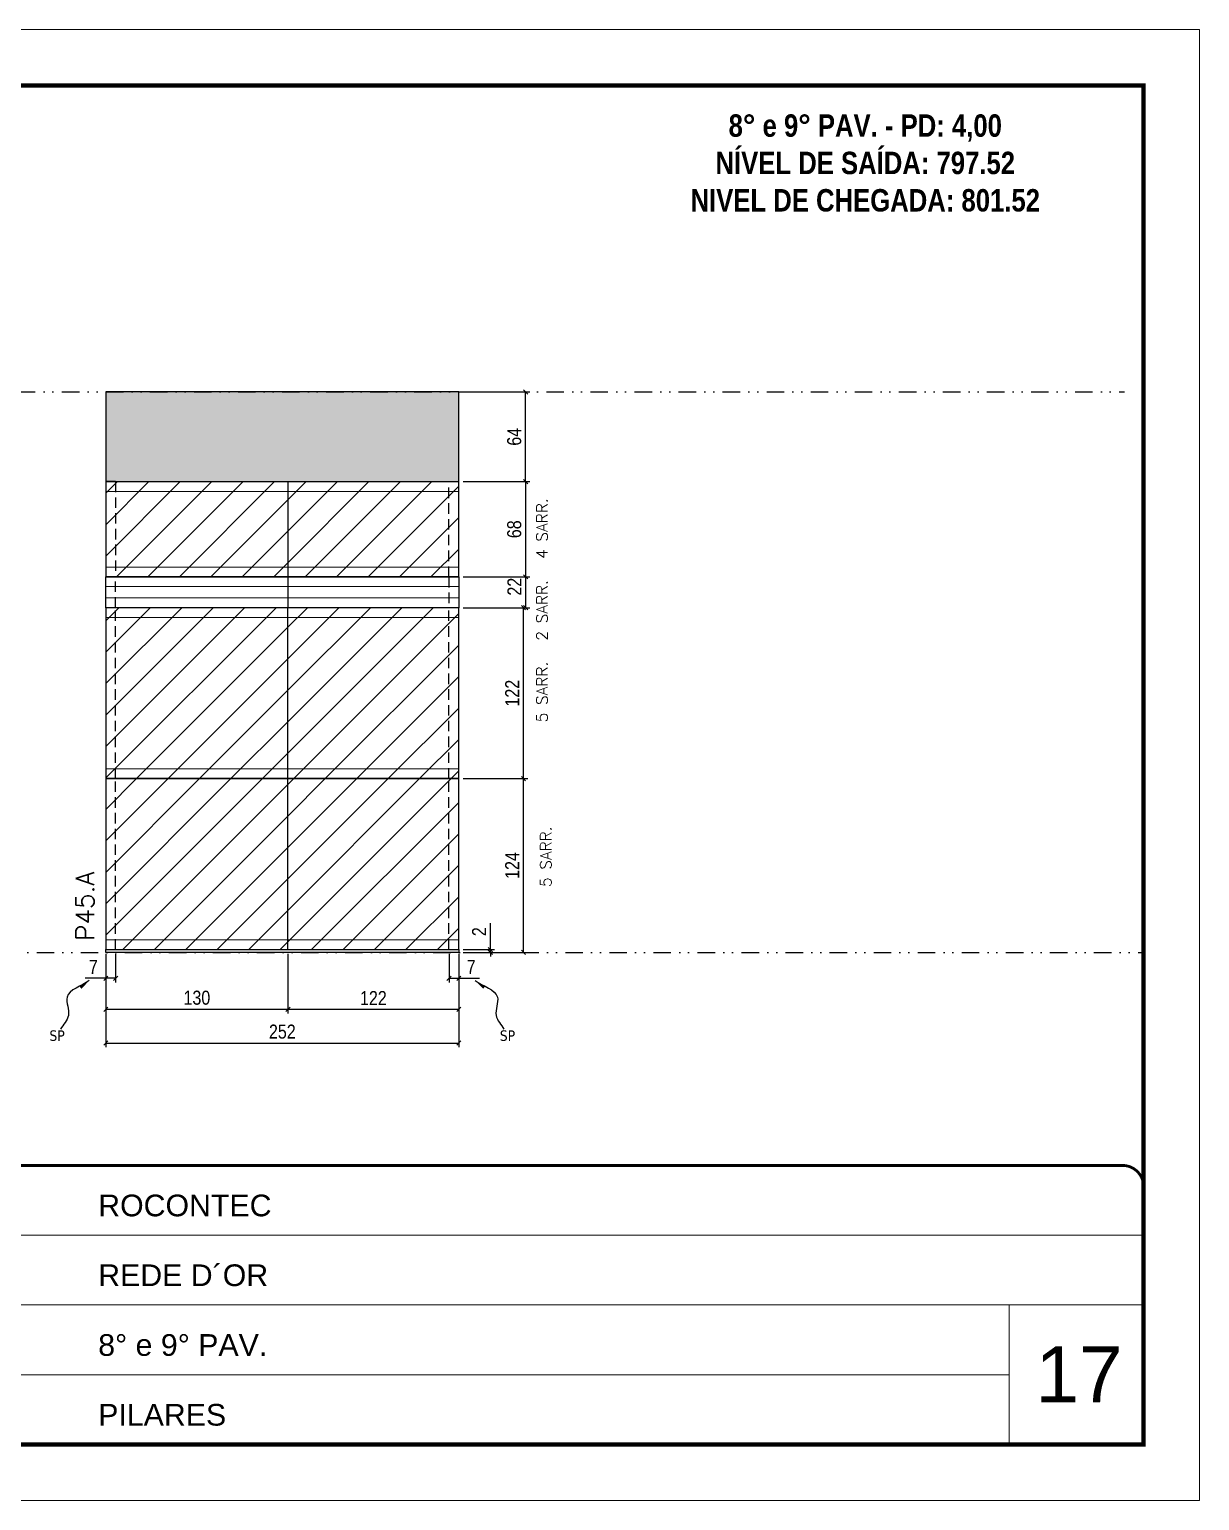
# Model space of a CAD drawing. Extents: x 28748 to 35002, y 14885 to 43501.
# Drawn here: x 29398 to 30233, y 37856 to 38906 of the extents above; entities that cross this region are included whole.
import ezdxf

# ---------------------------------------------------------------- set-up
doc = ezdxf.new("R2010")
doc.units = 0
for name, pattern in [('CONTINUO', [0]), ('DASHED', [0.75, 0.5, -0.25]), ('DIVIDE2', [0.625, 0.25, -0.125, 0, -0.125, 0, -0.125]), ('HIDDEN', [0.375, 0.25, -0.125])]:
    doc.linetypes.add(name, pattern=pattern)
for name, color, linetype, lineweight in [('CARIMBO', 255, 'Continuous', 9), ('Folhas', 255, 'Continuous', 9), ('Hachura', 251, 'Continuous', 9), ('Sarr 2.2x7', 40, 'Continuous', 9), ('SARRAFO DE PRESSAO', 251, 'DASHED', 9), ('Texto Seção', 7, 'Continuous', 15)]:
    doc.layers.add(name, color=color, linetype=linetype, lineweight=lineweight)
for name, color, linetype in [('COTA', 241, 'Continuous'), ('NOMENCLATURA', 7, 'Continuous'), ('Nível', 160, 'Continuous'), ('Painéis', 200, 'Continuous'), ('Sarrafo de Pressão', 42, 'HIDDEN'), ('texto', 7, 'Continuous')]:
    doc.layers.add(name, color=color, linetype=linetype)
doc.styles.add('ARIAL', font='arial.ttf')
doc.styles.add('COTA TECNICA', font='techl___.ttf', dxfattribs={"height": 10})
doc.styles.add('COTA TECNICA-50', font='techl___.ttf', dxfattribs={"height": 10})
doc.styles.add('REGUA-120', font='ROMANS.shx', dxfattribs={"height": 15})
doc.styles.add('ROMANC', font='techb___.ttf', dxfattribs={"height": 2.5})
doc.styles.add('ROMANS', font='romans.shx')
doc.styles.get("Standard").update_dxf_attribs({"font": 'arial.ttf'})
doc.dimstyles.new('COTA PAINEL-50', dxfattribs={"dimtxt": 10, "dimasz": 3, "dimexe": 3, "dimexo": 3, "dimgap": 3, "dimtad": 1, "dimdec": 1, "dimzin": 12, "dimdsep": 46, "dimtxsty": 'COTA TECNICA-50', "dimblk1": 'OBLIQUE', "dimblk2": 'OBLIQUE', "dimsah": 1, "dimcen": 0.9, "dimclrd": 4, "dimclre": 4, "dimclrt": 240, "dimadec": 1, "dimazin": 3, "dimtfac": 1, "dimtdec": 1, "dimtmove": 0, "dimatfit": 3, "dimfxl": 1, "dimtolj": 1, "dimtzin": 12, "dimarcsym": 0})
doc.dimstyles.new('PAINEL', dxfattribs={"dimtxt": 10, "dimasz": 3, "dimexe": 3, "dimexo": 3, "dimgap": 3, "dimtad": 1, "dimdec": 1, "dimzin": 12, "dimdsep": 46, "dimtxsty": 'COTA TECNICA', "dimblk1": 'OBLIQUE', "dimblk2": 'OBLIQUE', "dimsah": 1, "dimcen": 0.9, "dimclrd": 4, "dimclre": 4, "dimclrt": 240, "dimadec": 1, "dimazin": 3, "dimtfac": 1, "dimtdec": 1, "dimtmove": 0, "dimatfit": 3, "dimfxl": 1, "dimtolj": 1, "dimtzin": 12, "dimarcsym": 0})
doc.dimstyles.get("Standard").update_dxf_attribs({"dimtxt": 0.18, "dimasz": 0.18, "dimexe": 0.18, "dimexo": 0.0625, "dimgap": 0.09, "dimtad": 0, "dimtih": 1, "dimtoh": 1, "dimdec": 4, "dimzin": 0, "dimdsep": 46, "dimtxsty": 'Standard', "dimcen": 0.09, "dimadec": 0, "dimazin": 0, "dimtfac": 1, "dimtdec": 4, "dimtofl": 0, "dimtmove": 0, "dimatfit": 3, "dimfxl": 1, "dimtolj": 1, "dimtzin": 0, "dimarcsym": 0})
pattern_1 = [(45, (-100272.658, 8260.539), (-11.2253202, 11.2253202), [])]
pattern_2 = [(45, (0, 8), (-11.22532, 11.22532), [])]

# ---------------------------------------------------------------- blocks, each defined once
blk = doc.blocks.new('9999999999')
at = {"color": 30, "linetype": 'CONTINUO'}
for p, q in [((98564.6, 34379.6), (99584, 34379.6)), ((98564.6, 34329.8), (99488, 34329.8)), ((99584, 34329.8), (99488, 34329.8)), ((99488, 34329.8), (99488, 34230.2)), ((98564.6, 34280), (99488, 34280))]:
    blk.add_line(p, q, dxfattribs=at)
at = {"color": 30, "linetype": 'CONTINUO', "const_width": 2}
blk.add_lwpolyline([(99584, 34230.2), (99584, 34414.4, 0.414214), (99569, 34429.4), (98229, 34429.4, 0.414214), (98214, 34414.4), (98214, 34245.2, 0.414214), (98229, 34230.2), (99584, 34230.2)], format="xyb", dxfattribs=at)
at = {"layer": 'Folhas'}
blk.add_lwpolyline([(98139, 34190.2), (99624, 34190.2), (99624, 35240.2), (98139, 35240.2)], close=True, dxfattribs=at)
at = {"layer": 'Folhas', "color": 30, "const_width": 3}
blk.add_lwpolyline([(98214, 34230.2), (99584, 34230.2), (99584, 35200.2), (98214, 35200.2)], close=True, dxfattribs=at)
at = {"color": 7, "linetype": 'Continuous', "ltscale": 5, "style": 'ARIAL'}
for s, height, p in [('ROCONTEC', 15.48, (98837.7, 34393.1)), ('REDE D´OR', 15.48, (98837.7, 34343.3)), ('8° e 9° PAV.', 15.483, (98837.7, 34293.5)), ('PILARES', 15.48, (98837.7, 34243.7))]:
    blk.add_text(s, height=height, dxfattribs=at).set_placement(p)
blk = doc.blocks.new('_Oblique')
at = {"color": 0, "linetype": 'ByBlock', "lineweight": -2}
blk.add_line((-0.5, -0.5), (0.5, 0.5), dxfattribs=at)
blk = doc.blocks.new('*D271')
at = {"layer": 'COTA', "color": 4, "lineweight": -2, "transparency": 16777216}
for p, q in [((29452.5, 38246.7), (29452.5, 38180)), ((29704.5, 38246.7), (29704.5, 38180)), ((29452.5, 38183), (29704.5, 38183))]:
    blk.add_line(p, q, dxfattribs=at)
at = {"layer": 'Defpoints', "color": 0, "transparency": 16777216}
for p in [(29452.5, 38249.7), (29704.5, 38249.7), (29704.5, 38183)]:
    blk.add_point(p, dxfattribs=at)
at = {"layer": 'COTA', "color": 4, "lineweight": -2, "transparency": 16777216, "xscale": 3, "yscale": 3, "zscale": 3, "rotation": 180}
blk.add_blockref('_Oblique', (29452.5, 38183), dxfattribs=at)
at = {"layer": 'COTA', "color": 4, "lineweight": -2, "transparency": 16777216, "xscale": 3, "yscale": 3, "zscale": 3}
blk.add_blockref('_Oblique', (29704.5, 38183), dxfattribs=at)
at = {"layer": 'COTA', "color": 240, "transparency": 16777216, "insert": (29578.5, 38191.1), "char_height": 10, "attachment_point": 5, "style": 'COTA TECNICA'}
blk.add_mtext('\\A1;252', dxfattribs=at)
blk = doc.blocks.new('*D272')
at = {"layer": 'COTA', "color": 4, "lineweight": -2, "transparency": 16777216}
for p, q in [((29452.5, 38244.7), (29452.5, 38226.2)), ((29459.5, 38246.7), (29459.5, 38226.2)), ((29452.5, 38229.2), (29437.7, 38229.2)), ((29459.5, 38229.2), (29452.5, 38229.2))]:
    blk.add_line(p, q, dxfattribs=at)
at = {"layer": 'Defpoints', "color": 0, "transparency": 16777216}
for p in [(29452.5, 38247.7), (29459.5, 38249.7), (29452.5, 38229.2)]:
    blk.add_point(p, dxfattribs=at)
at = {"layer": 'COTA', "color": 4, "lineweight": -2, "transparency": 16777216, "xscale": 3, "yscale": 3, "zscale": 3, "rotation": 180}
blk.add_blockref('_Oblique', (29452.5, 38229.2), dxfattribs=at)
at = {"layer": 'COTA', "color": 4, "lineweight": -2, "transparency": 16777216, "xscale": 3, "yscale": 3, "zscale": 3}
blk.add_blockref('_Oblique', (29459.5, 38229.2), dxfattribs=at)
at = {"layer": 'COTA', "color": 240, "transparency": 16777216, "insert": (29443.6, 38237.3), "char_height": 10, "attachment_point": 5, "style": 'COTA TECNICA-50'}
blk.add_mtext('\\A1;7', dxfattribs=at)
blk = doc.blocks.new('*D273')
at = {"layer": 'COTA', "color": 4, "lineweight": -2, "transparency": 16777216}
for p, q in [((29697.5, 38246.7), (29697.5, 38226.2)), ((29704.5, 38244.7), (29704.5, 38226.2)), ((29697.5, 38229.2), (29704.5, 38229.2)), ((29704.5, 38229.2), (29719.2, 38229.2))]:
    blk.add_line(p, q, dxfattribs=at)
at = {"layer": 'Defpoints', "color": 0, "transparency": 16777216}
for p in [(29697.5, 38249.7), (29704.5, 38247.7), (29704.5, 38229.2)]:
    blk.add_point(p, dxfattribs=at)
at = {"layer": 'COTA', "color": 4, "lineweight": -2, "transparency": 16777216, "xscale": 3, "yscale": 3, "zscale": 3, "rotation": 180}
blk.add_blockref('_Oblique', (29697.5, 38229.2), dxfattribs=at)
at = {"layer": 'COTA', "color": 4, "lineweight": -2, "transparency": 16777216, "xscale": 3, "yscale": 3, "zscale": 3}
blk.add_blockref('_Oblique', (29704.5, 38229.2), dxfattribs=at)
at = {"layer": 'COTA', "color": 240, "transparency": 16777216, "insert": (29713.3, 38237.3), "char_height": 10, "attachment_point": 5, "style": 'COTA TECNICA-50'}
blk.add_mtext('\\A1;7', dxfattribs=at)
blk = doc.blocks.new('*D274')
at = {"layer": 'COTA', "color": 4, "lineweight": -2, "transparency": 16777216}
for p, q in [((29707.5, 38371.7), (29753.7, 38371.7)), ((29750.7, 38247.7), (29750.7, 38371.7)), ((29707.5, 38247.7), (29753.7, 38247.7))]:
    blk.add_line(p, q, dxfattribs=at)
at = {"layer": 'Defpoints', "color": 0, "transparency": 16777216}
for p in [(29704.5, 38371.7), (29750.7, 38371.7), (29704.5, 38247.7)]:
    blk.add_point(p, dxfattribs=at)
at = {"layer": 'COTA', "color": 4, "lineweight": -2, "transparency": 16777216, "xscale": 3, "yscale": 3, "zscale": 3}
for p, rotation in [((29750.7, 38371.7), 90), ((29750.7, 38247.7), 270)]:
    blk.add_blockref('_Oblique', p, dxfattribs=dict(at, rotation=rotation))
at = {"layer": 'COTA', "color": 240, "transparency": 16777216, "insert": (29742.6, 38309.7), "char_height": 10, "attachment_point": 5, "rotation": 90, "style": 'COTA TECNICA-50'}
blk.add_mtext('\\A1;124', dxfattribs=at)
blk = doc.blocks.new('*D275')
at = {"layer": 'COTA', "color": 4, "lineweight": -2, "transparency": 16777216}
for p, q in [((29727, 38249.7), (29727, 38268.5)), ((29707.5, 38249.7), (29730, 38249.7)), ((29707.5, 38247.7), (29730, 38247.7)), ((29727, 38247.7), (29727, 38249.7)), ((29727, 38247.7), (29727, 38244.7))]:
    blk.add_line(p, q, dxfattribs=at)
at = {"layer": 'Defpoints', "color": 0, "transparency": 16777216}
for p in [(29704.5, 38249.7), (29704.5, 38247.7), (29727, 38247.7)]:
    blk.add_point(p, dxfattribs=at)
at = {"layer": 'COTA', "color": 4, "lineweight": -2, "transparency": 16777216, "xscale": 3, "yscale": 3, "zscale": 3}
for p, rotation in [((29727, 38249.7), 270), ((29727, 38247.7), 90)]:
    blk.add_blockref('_Oblique', p, dxfattribs=dict(at, rotation=rotation))
at = {"layer": 'COTA', "color": 240, "transparency": 16777216, "insert": (29719, 38262.5), "char_height": 10, "attachment_point": 5, "rotation": 90, "style": 'COTA TECNICA-50'}
blk.add_mtext('\\A1;2', dxfattribs=at)
blk = doc.blocks.new('*D276')
at = {"layer": 'COTA', "color": 4, "linetype": 'ByBlock', "lineweight": -2, "transparency": 16777216}
for p, q in [((29707.5, 38493.7), (29753.7, 38493.7)), ((29750.7, 38371.7), (29750.7, 38493.7)), ((29707.5, 38371.7), (29753.7, 38371.7))]:
    blk.add_line(p, q, dxfattribs=at)
at = {"layer": 'Defpoints', "color": 0, "linetype": 'ByBlock', "transparency": 16777216}
for p in [(29704.5, 38493.7), (29750.7, 38493.7), (29704.5, 38371.7)]:
    blk.add_point(p, dxfattribs=at)
at = {"layer": 'COTA', "color": 4, "linetype": 'ByBlock', "lineweight": -2, "transparency": 16777216, "xscale": 3, "yscale": 3, "zscale": 3}
for p, rotation in [((29750.7, 38493.7), 90), ((29750.7, 38371.7), 270)]:
    blk.add_blockref('_Oblique', p, dxfattribs=dict(at, rotation=rotation))
at = {"layer": 'COTA', "color": 240, "linetype": 'ByBlock', "transparency": 16777216, "insert": (29742.6, 38432.7), "char_height": 10, "attachment_point": 5, "rotation": 90, "style": 'COTA TECNICA'}
blk.add_mtext('\\A1;122', dxfattribs=at)
blk = doc.blocks.new('*D1470')
at = {"layer": 'COTA', "color": 4, "linetype": 'ByBlock', "lineweight": -2, "transparency": 16777216}
for p, q in [((29452.5, 38244.7), (29452.5, 38204.1)), ((29582.5, 38246.7), (29582.5, 38204.1)), ((29452.5, 38207.1), (29582.5, 38207.1))]:
    blk.add_line(p, q, dxfattribs=at)
at = {"layer": 'Defpoints', "color": 0, "linetype": 'ByBlock', "transparency": 16777216}
for p in [(29452.5, 38247.7), (29582.5, 38249.7), (29582.5, 38207.1)]:
    blk.add_point(p, dxfattribs=at)
at = {"layer": 'COTA', "color": 4, "linetype": 'ByBlock', "lineweight": -2, "transparency": 16777216, "xscale": 3, "yscale": 3, "zscale": 3, "rotation": 180}
blk.add_blockref('_Oblique', (29452.5, 38207.1), dxfattribs=at)
at = {"layer": 'COTA', "color": 4, "linetype": 'ByBlock', "lineweight": -2, "transparency": 16777216, "xscale": 3, "yscale": 3, "zscale": 3}
blk.add_blockref('_Oblique', (29582.5, 38207.1), dxfattribs=at)
at = {"layer": 'COTA', "color": 240, "linetype": 'ByBlock', "transparency": 16777216, "insert": (29517.5, 38215.3), "char_height": 10, "attachment_point": 5, "style": 'COTA TECNICA'}
blk.add_mtext('\\A1;130', dxfattribs=at)
blk = doc.blocks.new('*D1471')
at = {"layer": 'COTA', "color": 4, "linetype": 'ByBlock', "lineweight": -2, "transparency": 16777216}
for p, q in [((29582.5, 38246.7), (29582.5, 38204.1)), ((29704.5, 38244.7), (29704.5, 38204.1)), ((29582.5, 38207.1), (29704.5, 38207.1))]:
    blk.add_line(p, q, dxfattribs=at)
at = {"layer": 'Defpoints', "color": 0, "linetype": 'ByBlock', "transparency": 16777216}
for p in [(29582.5, 38249.7), (29704.5, 38247.7), (29704.5, 38207.1)]:
    blk.add_point(p, dxfattribs=at)
at = {"layer": 'COTA', "color": 4, "linetype": 'ByBlock', "lineweight": -2, "transparency": 16777216, "xscale": 3, "yscale": 3, "zscale": 3, "rotation": 180}
blk.add_blockref('_Oblique', (29582.5, 38207.1), dxfattribs=at)
at = {"layer": 'COTA', "color": 4, "linetype": 'ByBlock', "lineweight": -2, "transparency": 16777216, "xscale": 3, "yscale": 3, "zscale": 3}
blk.add_blockref('_Oblique', (29704.5, 38207.1), dxfattribs=at)
at = {"layer": 'COTA', "color": 240, "linetype": 'ByBlock', "transparency": 16777216, "insert": (29643.5, 38215.1), "char_height": 10, "attachment_point": 5, "style": 'COTA TECNICA'}
blk.add_mtext('\\A1;122', dxfattribs=at)
blk = doc.blocks.new('*D377')
at = {"layer": 'COTA', "color": 4, "linetype": 'ByBlock', "lineweight": -2, "transparency": 16777216}
for p, q in [((29707.5, 38647.7), (29755.2, 38647.7)), ((29752.2, 38583.7), (29752.2, 38647.7)), ((29707.5, 38583.7), (29755.2, 38583.7))]:
    blk.add_line(p, q, dxfattribs=at)
at = {"layer": 'Defpoints', "color": 0, "linetype": 'ByBlock', "transparency": 16777216}
for p in [(29704.5, 38647.7), (29752.2, 38647.7), (29704.5, 38583.7)]:
    blk.add_point(p, dxfattribs=at)
at = {"layer": 'COTA', "color": 4, "linetype": 'ByBlock', "lineweight": -2, "transparency": 16777216, "xscale": 3, "yscale": 3, "zscale": 3}
for p, rotation in [((29752.2, 38647.7), 90), ((29752.2, 38583.7), 270)]:
    blk.add_blockref('_Oblique', p, dxfattribs=dict(at, rotation=rotation))
at = {"layer": 'COTA', "color": 240, "linetype": 'ByBlock', "transparency": 16777216, "insert": (29744.1, 38615.7), "char_height": 10, "attachment_point": 5, "rotation": 90, "style": 'COTA TECNICA'}
blk.add_mtext('\\A1;64', dxfattribs=at)
blk = doc.blocks.new('*D2217')
at = {"layer": 'COTA', "color": 4, "linetype": 'ByBlock', "lineweight": -2, "transparency": 16777216}
for p, q in [((29707.5, 38583.7), (29755.2, 38583.7)), ((29752.2, 38583.7), (29752.2, 38515.7)), ((29707.5, 38515.7), (29755.2, 38515.7))]:
    blk.add_line(p, q, dxfattribs=at)
at = {"layer": 'Defpoints', "color": 0, "linetype": 'ByBlock', "transparency": 16777216}
for p in [(29704.5, 38583.7), (29704.5, 38515.7), (29752.2, 38515.7)]:
    blk.add_point(p, dxfattribs=at)
at = {"layer": 'COTA', "color": 4, "linetype": 'ByBlock', "lineweight": -2, "transparency": 16777216, "xscale": 3, "yscale": 3, "zscale": 3}
for p, rotation in [((29752.2, 38583.7), 90), ((29752.2, 38515.7), 270)]:
    blk.add_blockref('_Oblique', p, dxfattribs=dict(at, rotation=rotation))
at = {"layer": 'COTA', "color": 240, "linetype": 'ByBlock', "transparency": 16777216, "insert": (29744.1, 38549.7), "char_height": 10, "attachment_point": 5, "rotation": 90, "style": 'COTA TECNICA'}
blk.add_mtext('\\A1;68', dxfattribs=at)
blk = doc.blocks.new('*D2383')
at = {"layer": 'COTA', "color": 4, "lineweight": -2, "transparency": 16777216}
for p, q in [((29707.5, 38515.7), (29755.2, 38515.7)), ((29752.2, 38515.7), (29752.2, 38493.7)), ((29707.5, 38493.7), (29755.2, 38493.7))]:
    blk.add_line(p, q, dxfattribs=at)
at = {"layer": 'Defpoints', "color": 0, "transparency": 16777216}
for p in [(29704.5, 38515.7), (29704.5, 38493.7), (29752.2, 38493.7)]:
    blk.add_point(p, dxfattribs=at)
at = {"layer": 'COTA', "color": 4, "lineweight": -2, "transparency": 16777216, "xscale": 3, "yscale": 3, "zscale": 3}
for p, rotation in [((29752.2, 38515.7), 90), ((29752.2, 38493.7), 270)]:
    blk.add_blockref('_Oblique', p, dxfattribs=dict(at, rotation=rotation))
at = {"layer": 'COTA', "color": 240, "transparency": 16777216, "insert": (29744.2, 38508.7), "char_height": 10, "attachment_point": 5, "rotation": 90, "style": 'COTA TECNICA'}
blk.add_mtext('\\A1;22', dxfattribs=at)

msp = doc.modelspace()

# ---------------------------------------------------------------- hatches: boundary and pattern name
at = {"layer": 'COTA', "linetype": 'ByBlock'}
h = msp.add_hatch(dxfattribs=at)
h.set_pattern_fill('AR-CONC', color=256, scale=0.03)
h.set_pattern_definition([(50, (25799.3086, 31014.0097), (5.46554, -0.4781726), [0.5715, -6.2865]), (355, (25799.3086, 31014.01), (-1.0573026, 5.7317054), [0.4572, -5.0292175]), (100.451445, (25799.764, 31013.97), (4.4082374, 5.2535326), [0.4857003, -5.3427073]), (46.1842, (25799.3086, 31015.534), (8.132371, -1.26127), [0.85725, -9.42975]), (96.63556, (25799.986, 31015.429), (7.122124, 7.422784), [0.728551, -8.014068]), (351.18415, (25799.309, 31015.534), (7.122124, 7.422784), [0.685799, -7.543792]), (21, (25800.0706, 31015.1527), (4.5484317, -3.067956), [0.5715, -6.2865]), (326, (25800.0706, 31015.153), (1.854061, 5.525639), [0.4572, -5.0292]), (71.451445, (25800.4496, 31014.897), (6.4024926, 2.457683), [0.4857003, -5.342698]), (37.5, (25799.3086, 31014.0097), (0.0926581, 2.53665117), [0, -4.96824, 0, -5.1054, 0, -5.04825]), (7.5, (25799.3086, 31014.0097), (2.0045899, 3.00541724), [0, -2.91084, 0, -4.85394, 0, -1.92405]), (327.5, (25797.6093, 31014.0097), (4.06771786, -0.1718623), [0, -1.905, 0, -5.9436, 0, -7.8867]), (317.5, (25796.8473, 31014.0097), (4.4438754, 0.7627947), [0, -2.4765, 0, -3.94716, 0, -5.6007])])
h.paths.add_polyline_path([(29704.46, 38647.73), (29452.46, 38647.73), (29452.46, 38583.73), (29463.46, 38583.73), (29704.46, 38583.73)])
at = {"layer": 'Hachura'}
h = msp.add_hatch(dxfattribs=at)
h.set_pattern_fill('ANSI31', color=256, scale=5)
h.set_pattern_definition(pattern_2)
h.paths.add_polyline_path([(29582.46, 38583.73), (29579.46, 38583.73), (29463.46, 38583.73), (29452.46, 38583.73), (29452.46, 38515.73), (29582.46, 38515.73)])
h = msp.add_hatch(dxfattribs=at)
h.set_pattern_fill('ANSI31', color=256, scale=5)
h.set_pattern_definition(pattern_2)
h.paths.add_polyline_path([(29704.46, 38515.73), (29704.46, 38583.73), (29582.46, 38583.73), (29582.46, 38515.73)])
at = {"layer": 'Hachura', "linetype": 'ByBlock'}
h = msp.add_hatch(dxfattribs=at)
h.set_pattern_fill('ANSI31', color=256, scale=5)
h.set_pattern_definition(pattern_1)
h.paths.add_polyline_path([(29582.46, 38493.73), (29452.46, 38493.73), (29452.46, 38371.73), (29582.46, 38371.73)])
h = msp.add_hatch(dxfattribs=at)
h.set_pattern_fill('ANSI31', color=256, scale=5)
h.set_pattern_definition(pattern_1)
h.paths.add_polyline_path([(29582.46, 38493.73), (29582.46, 38371.73), (29704.46, 38371.73), (29704.46, 38493.73)])
h = msp.add_hatch(dxfattribs=at)
h.set_pattern_fill('ANSI31', color=256, scale=5)
h.set_pattern_definition(pattern_1)
h.paths.add_polyline_path([(29452.46, 38371.73), (29452.46, 38249.73), (29582.46, 38249.73), (29582.46, 38371.73)])
h = msp.add_hatch(dxfattribs=at)
h.set_pattern_fill('ANSI31', color=256, scale=5)
h.set_pattern_definition(pattern_1)
h.paths.add_polyline_path([(29582.46, 38371.73), (29582.46, 38249.73), (29704.46, 38249.73), (29704.46, 38371.73)])

# ---------------------------------------------------------------- linework, layer by layer
at = {"layer": 'COTA', "linetype": 'ByBlock'}
msp.add_lwpolyline([(29463.46, 38583.73), (29704.46, 38583.73), (29704.46, 38647.73), (29452.46, 38647.73), (29452.46, 38583.73)], dxfattribs=at)
at = {"layer": 'Nível', "color": 4, "linetype": 'DIVIDE2', "ltscale": 50}
for p, q in [((29169.5, 38647.73), (30179.84, 38647.73)), ((29183, 38247.73), (30193.34, 38247.73))]:
    msp.add_line(p, q, dxfattribs=at)
at = {"layer": 'Painéis'}
for p, q in [((29452.46, 38583.73), (29452.46, 38515.73)), ((29452.46, 38583.73), (29463.46, 38583.73)), ((29463.46, 38583.73), (29579.46, 38583.73)), ((29463.46, 38583.73), (29463.46, 38583.73)), ((29582.46, 38583.73), (29582.46, 38515.73)), ((29704.46, 38515.73), (29704.46, 38583.73)), ((29704.46, 38515.73), (29452.46, 38515.73)), ((29452.46, 38493.73), (29452.46, 38515.73)), ((29452.46, 38515.73), (29704.46, 38515.73)), ((29582.46, 38515.73), (29582.46, 38493.73)), ((29582.46, 38515.73), (29582.46, 38515.73)), ((29704.46, 38515.73), (29704.46, 38493.73)), ((29452.46, 38493.73), (29452.46, 38249.73)), ((29704.46, 38493.73), (29452.46, 38493.73)), ((29582.46, 38249.73), (29582.46, 38493.73)), ((29704.46, 38249.73), (29704.46, 38493.73)), ((29704.46, 38371.73), (29452.46, 38371.73)), ((29452.46, 38371.73), (29704.46, 38371.73)), ((29452.46, 38249.73), (29704.46, 38249.73))]:
    msp.add_line(p, q, dxfattribs=at)
at = {"layer": 'Painéis', "linetype": 'ByBlock'}
msp.add_line((29579.46, 38583.73), (29704.46, 38583.73), dxfattribs=at)
at = {"layer": 'Painéis'}
msp.add_lwpolyline([(29452.46, 38249.73), (29704.46, 38249.73), (29704.46, 38247.73), (29452.46, 38247.73)], close=True, dxfattribs=at)
at = {"layer": 'Sarr 2.2x7'}
for p, q in [((29704.46, 38576.73), (29452.46, 38576.73)), ((29452.46, 38576.73), (29704.46, 38576.73)), ((29704.46, 38522.73), (29452.46, 38522.73)), ((29452.46, 38508.73), (29704.46, 38508.73)), ((29704.46, 38500.73), (29452.46, 38500.73)), ((29704.46, 38486.73), (29452.46, 38486.73)), ((29704.46, 38378.73), (29452.46, 38378.73)), ((29704.46, 38371.73), (29452.46, 38371.73)), ((29704.46, 38256.73), (29452.46, 38256.73)), ((29704.46, 38249.73), (29452.46, 38249.73))]:
    msp.add_line(p, q, dxfattribs=at)
at = {"layer": 'Sarr 2.2x7', "linetype": 'Continuous'}
for p, q in [((29452.46, 38371.73), (29452.46, 38378.73)), ((29704.46, 38371.73), (29704.46, 38378.73)), ((29452.46, 38249.73), (29452.46, 38256.73)), ((29704.46, 38249.73), (29704.46, 38256.73))]:
    msp.add_line(p, q, dxfattribs=at)
at = {"layer": 'Sarrafo de Pressão', "ltscale": 30}
for p, q in [((29459.46, 38583.73), (29452.46, 38583.73)), ((29459.46, 38583.73), (29459.46, 38515.73)), ((29697.46, 38515.73), (29697.46, 38583.73)), ((29459.46, 38493.73), (29459.46, 38515.73)), ((29697.46, 38515.73), (29697.46, 38493.73)), ((29459.46, 38371.73), (29459.46, 38493.73)), ((29697.46, 38371.73), (29697.46, 38493.73)), ((29459.46, 38249.73), (29459.46, 38371.73)), ((29697.46, 38249.73), (29697.46, 38371.73))]:
    msp.add_line(p, q, dxfattribs=at)

# ---------------------------------------------------------------- block references
at = {"layer": 'SARRAFO DE PRESSAO', "color": 6, "linetype": 'ByBlock'}
msp.add_blockref('9999999999', (-69390.64, 3666.24), dxfattribs=at)

# ---------------------------------------------------------------- texts
at = {"layer": 'CARIMBO', "style": 'ARIAL'}
msp.add_text('17', height=40, dxfattribs=at).set_placement((30116.2, 37926.59))
at = {"layer": 'NOMENCLATURA', "color": 2, "insert": (29994.67, 38872.5), "char_height": 16, "attachment_point": 2, "style": 'ROMANC'}
msp.add_mtext_dynamic_manual_height_columns('\\P8° e 9° PAV. - PD: 4,00\\PNÍVEL DE SAÍDA: 797.52\\PNIVEL DE CHEGADA: 801.52', width=300.2766, gutter_width=1, heights=[0], dxfattribs=at)
at = {"layer": 'texto', "color": 0, "char_height": 7.5, "attachment_point": 5}
for insert in [(29417.69, 38188.24), (29739.24, 38188.24)]:
    msp.add_mtext('{\\fTahoma|b0|i0|c0|p34;\\C4;SP}', dxfattribs=dict(at, insert=insert))
at = {"layer": 'Texto Seção', "linetype": 'Continuous', "style": 'ROMANS'}
for s, p in [('4 SARR.', (29767.9, 38528.55)), ('2 SARR.', (29767.9, 38470.18)), ('5 SARR.', (29767.9, 38411.95)), ('5 SARR.', (29770.61, 38294.35))]:
    msp.add_text(s, height=8, rotation=90, dxfattribs=at).set_placement(p)
at = {"layer": 'Texto Seção', "style": 'REGUA-120'}
msp.add_text('P45.A', height=13, rotation=90, dxfattribs=at).set_placement((29444.15, 38255.8))

# ---------------------------------------------------------------- dimensions: what is measured, and where the dimension line sits
at = {"layer": 'COTA', "linetype": 'ByBlock'}
for base, p1, p2, picture, middle in [((29752.2, 38647.73), (29704.46, 38583.73), (29704.46, 38647.73), '*D377', (29744.1, 38615.73)), ((29750.7, 38493.73), (29704.46, 38371.73), (29704.46, 38493.73), '*D276', (29742.64, 38432.73))]:
    dim = msp.add_linear_dim(base=base, p1=p1, p2=p2, angle=90, dimstyle='PAINEL', dxfattribs=at)
    dim.commit()
    dim.dimension.update_dxf_attribs({"geometry": picture, "text_midpoint": middle})
dim = msp.add_linear_dim(base=(29752.2, 38515.73), p1=(29704.46, 38583.73), p2=(29704.46, 38515.73), angle=90, dimstyle='PAINEL', dxfattribs=at)
dim.commit()
dim.dimension.update_dxf_attribs({"geometry": '*D2217', "text_midpoint": (29752.2, 38549.73), "dimtype": 160})
at = {"layer": 'COTA'}
for base, p1, p2, dimstyle, picture, middle in [((29752.2, 38493.73), (29704.46, 38515.73), (29704.46, 38493.73), 'PAINEL', '*D2383', (29752.2, 38508.73)), ((29726.99, 38247.73), (29704.46, 38249.73), (29704.46, 38247.73), 'COTA PAINEL-50', '*D275', (29726.99, 38262.47))]:
    dim = msp.add_linear_dim(base=base, p1=p1, p2=p2, angle=90, dimstyle=dimstyle, dxfattribs=at)
    dim.commit()
    dim.dimension.update_dxf_attribs({"geometry": picture, "text_midpoint": middle, "dimtype": 160})
for base, p1, p2, angle, picture, middle in [((29750.7, 38371.73), (29704.46, 38247.73), (29704.46, 38371.73), 90, '*D274', (29742.63, 38309.73)), ((29452.46, 38229.22), (29459.46, 38249.73), (29452.46, 38247.73), 180, '*D272', (29443.6, 38237.29))]:
    dim = msp.add_linear_dim(base=base, p1=p1, p2=p2, angle=angle, dimstyle='COTA PAINEL-50', dxfattribs=at)
    dim.commit()
    dim.dimension.update_dxf_attribs({"geometry": picture, "text_midpoint": middle})
dim = msp.add_linear_dim(base=(29704.46, 38182.97), p1=(29452.46, 38249.73), p2=(29704.46, 38249.73), dimstyle='PAINEL', override={"dimarcsym": 2}, dxfattribs=at)
dim.commit()
dim.dimension.update_dxf_attribs({"geometry": '*D271', "text_midpoint": (29578.46, 38191.08)})
at = {"layer": 'COTA', "linetype": 'ByBlock'}
dim = msp.add_linear_dim(base=(29582.46, 38207.06), p1=(29452.46, 38247.73), p2=(29582.46, 38249.73), dimstyle='PAINEL', dxfattribs=at)
dim.commit()
dim.dimension.update_dxf_attribs({"geometry": '*D1470', "text_midpoint": (29517.46, 38215.28)})
dim = msp.add_linear_dim(base=(29704.46, 38207.06), p1=(29582.46, 38249.73), p2=(29704.46, 38247.73), dimstyle='PAINEL', override={"dimtmove": 1}, dxfattribs=at)
dim.commit()
dim.dimension.update_dxf_attribs({"geometry": '*D1471', "text_midpoint": (29643.46, 38215.12)})
at = {"layer": 'COTA'}
dim = msp.add_linear_dim(base=(29704.46, 38229.22), p1=(29697.46, 38249.73), p2=(29704.46, 38247.73), dimstyle='COTA PAINEL-50', dxfattribs=at)
dim.commit()
dim.dimension.update_dxf_attribs({"geometry": '*D273', "text_midpoint": (29713.33, 38237.29)})

# ---------------------------------------------------------------- leaders
at = {"layer": 'COTA', "path_type": 1}
for points in [[(29440.64, 38227.55), (29424.85, 38215.71), (29425.78, 38202.7), (29420.22, 38192.92)], [(29716.29, 38227.55), (29732.08, 38215.71), (29731.15, 38202.7), (29736.71, 38192.92)]]:
    msp.add_leader(points, dimstyle='Standard', override={"dimasz": 8}, dxfattribs=at)

doc.saveas('drawing.dxf')
